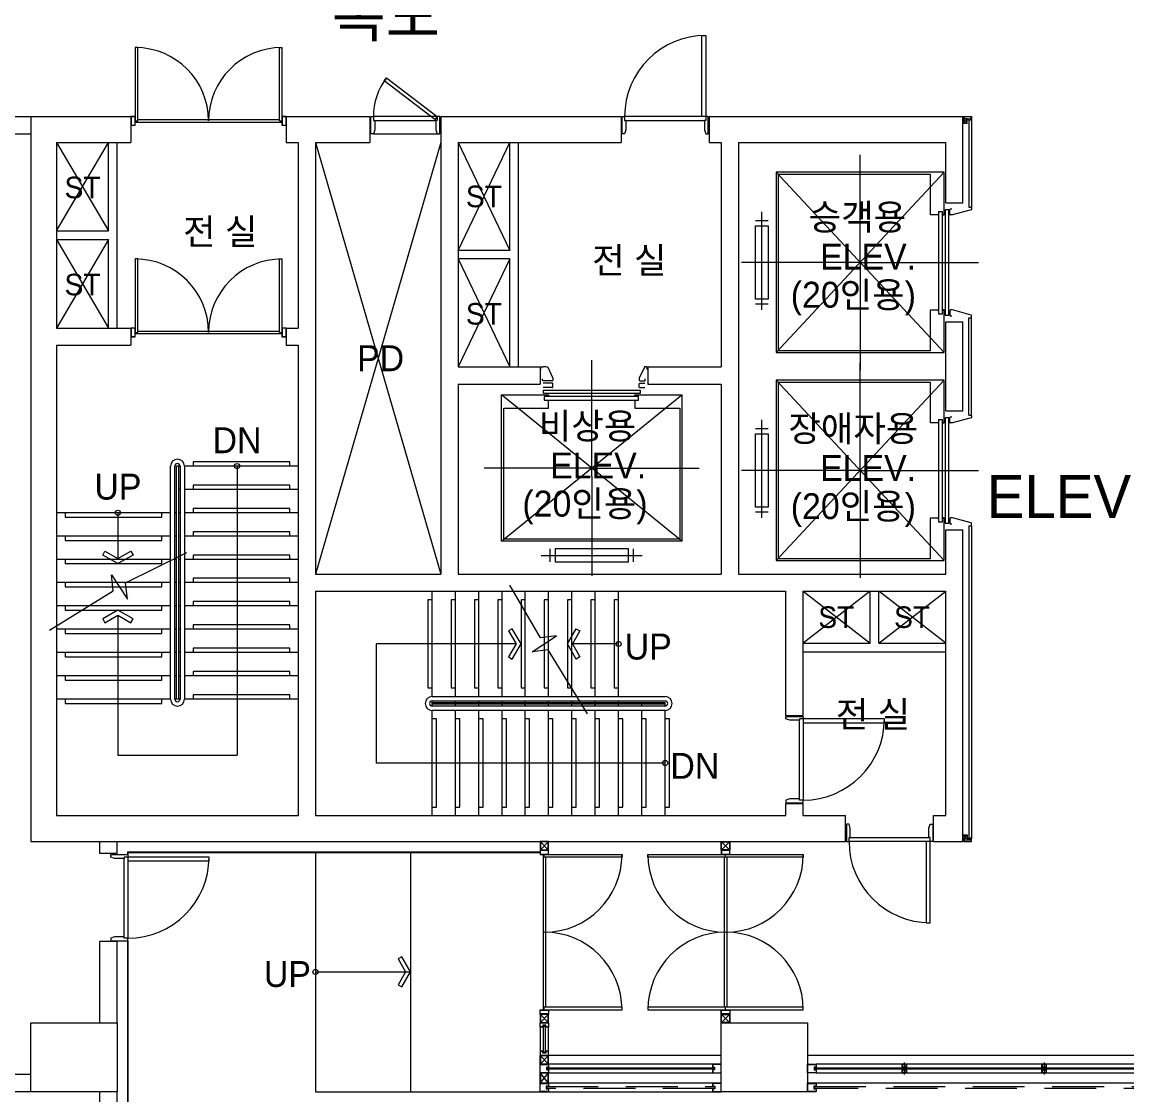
# Model space of a CAD drawing. Header units: millimetres. Extents: x 43806 to 399860, y -65551 to 59129.
# Drawn here: x 149854 to 162654, y 30543 to 42974 of the extents above; entities that cross this region are included whole.
import ezdxf
from ezdxf.enums import TextEntityAlignment as Align

# ---------------------------------------------------------------- set-up
doc = ezdxf.new("R2010")
doc.units = ezdxf.units.MM
doc.header["$LTSCALE"] = 400
doc.header["$MEASUREMENT"] = 0
doc.linetypes.add('광-XR-PLAN$0$HID', pattern=[2.3, 1.5, -0.8])
doc.layers.add('A', color=8, linetype='CONTINUOUS', lineweight=0)
doc.styles.add('CS', font='', dxfattribs={"height": 300})
doc.styles.get('CS').set_extended_font_data('HYwulM')

msp = doc.modelspace()

# ---------------------------------------------------------------- linework, layer by layer
at = {"layer": 'A'}
for p, q in [((157729, 41879), (157729, 42819)), ((157729, 42819), (157774, 42819)), ((157774, 42819), (157774, 41879)), ((151194, 42679), (151164, 42679)), ((151164, 42679), (151164, 41829)), ((151194, 41829), (151194, 42679)), ((152834, 41829), (152834, 42679)), ((152834, 42679), (152864, 42679)), ((152864, 42679), (152864, 41829)), ((154050, 42292), (154076, 42329)), ((154637, 41844), (154050, 42292)), ((154076, 42329), (154664, 41879)), ((151164, 41879), (151114, 41879)), ((151114, 41879), (151114, 41779)), ((151162, 41877), (151116, 41877)), ((151116, 41877), (151116, 41781)), ((151162, 41781), (151162, 41877)), ((151164, 41779), (151164, 41879)), ((152914, 41879), (152864, 41879)), ((152864, 41879), (152864, 41779)), ((152912, 41877), (152866, 41877)), ((152866, 41877), (152866, 41781)), ((152912, 41781), (152912, 41877)), ((152914, 41779), (152914, 41879)), ((153894, 41879), (153894, 41879)), ((153894, 41879), (153924, 41879)), ((153894, 41679), (153894, 41879)), ((154664, 41879), (153924, 41879)), ((153924, 41879), (153924, 41834)), ((154664, 41879), (154637, 41844)), ((154694, 41879), (154664, 41879)), ((154664, 41879), (154664, 41834)), ((154694, 41879), (154694, 41879)), ((154694, 41679), (154694, 41879)), ((156804, 41879), (156804, 41879)), ((156804, 41879), (156834, 41879)), ((156804, 41679), (156804, 41879)), ((157774, 41879), (156834, 41879)), ((156834, 41879), (156834, 41834)), ((157774, 41879), (157729, 41879)), ((157804, 41879), (157774, 41879)), ((157774, 41879), (157774, 41834)), ((157804, 41879), (157804, 41879)), ((157804, 41679), (157804, 41879)), ((160764, 41852), (160764, 41879)), ((160764, 41879), (160854, 41879)), ((160851, 41876), (160767, 41876)), ((160767, 41876), (160767, 41852)), ((160851, 41852), (160851, 41876)), ((160854, 41879), (160854, 41852)), ((151114, 41779), (151164, 41779)), ((151116, 41781), (151162, 41781)), ((151164, 41829), (151194, 41829)), ((151164, 41814), (152864, 41814)), ((151194, 41844), (152834, 41844)), ((152834, 41829), (152864, 41829)), ((152864, 41779), (152914, 41779)), ((152866, 41781), (152912, 41781)), ((153924, 41834), (153939, 41834)), ((153939, 41834), (154649, 41834)), ((153939, 41834), (153939, 41724)), ((154664, 41834), (154649, 41834)), ((154649, 41834), (154649, 41724)), ((156834, 41834), (156849, 41834)), ((156849, 41834), (157759, 41834)), ((156849, 41834), (156849, 41724)), ((157774, 41834), (157759, 41834)), ((157759, 41834), (157759, 41724)), ((160804, 41852), (160754, 41852)), ((160754, 41852), (160754, 41802)), ((160804, 41852), (160754, 41852)), ((160754, 41852), (160754, 41802)), ((160754, 41802), (160804, 41802)), ((160754, 41802), (160804, 41802)), ((160756, 41850), (160802, 41804)), ((160802, 41850), (160756, 41850)), ((160756, 41850), (160756, 41804)), ((160756, 41804), (160802, 41850)), ((160756, 41804), (160802, 41804)), ((160767, 41852), (160764, 41852)), ((160802, 41804), (160802, 41850)), ((160804, 41802), (160804, 41852)), ((160804, 41802), (160804, 41852)), ((160804, 41839), (160804, 41852)), ((160804, 41852), (160851, 41852)), ((160807, 41839), (160804, 41839)), ((160854, 41849), (160807, 41849)), ((160807, 41849), (160807, 41839)), ((160854, 41839), (160824, 41839)), ((160854, 41839), (160824, 41839)), ((160854, 41852), (160854, 41849)), ((153924, 41679), (153894, 41679)), ((153939, 41724), (153924, 41679)), ((153924, 41679), (154664, 41679)), ((153924, 41679), (153924, 41679)), ((154649, 41724), (154664, 41679)), ((154664, 41679), (154664, 41679)), ((154664, 41679), (154694, 41679)), ((156834, 41679), (156804, 41679)), ((156849, 41724), (156834, 41679)), ((156834, 41679), (156834, 41679)), ((157759, 41724), (157774, 41679)), ((157774, 41679), (157774, 41679)), ((157774, 41679), (157804, 41679)), ((159562, 40189), (159562, 41434)), ((160536, 41234), (158589, 41234)), ((158589, 39144), (160536, 41234)), ((158589, 41234), (160536, 39144)), ((158589, 41234), (158589, 39144)), ((160536, 40739), (160536, 41234)), ((160379, 41209), (158614, 41209)), ((158614, 41209), (158614, 39169)), ((160379, 40739), (160379, 41209)), ((158424, 39639), (158424, 40774)), ((160464, 40739), (160379, 40739)), ((160464, 40749), (160464, 40739)), ((160474, 39589), (160474, 40779)), ((160474, 40779), (160514, 40779)), ((160514, 40779), (160514, 39589)), ((160524, 40749), (160524, 40739)), ((160524, 40739), (160536, 40739)), ((160549, 40799), (160549, 39579)), ((160589, 40799), (160549, 40799)), ((160589, 39579), (160589, 40799)), ((160604, 40744), (160604, 40804)), ((160609, 40809), (160624, 40809)), ((160633, 40739), (160609, 40739)), ((160850, 40798), (160634, 40739)), ((160824, 40829), (160854, 40829)), ((160824, 40829), (160849, 40829)), ((160854, 40824), (160854, 40803)), ((158349, 40674), (158499, 40674)), ((158349, 40614), (158499, 40614)), ((158349, 39764), (158349, 40614)), ((158499, 40614), (158499, 39764)), ((151194, 40229), (151164, 40229)), ((151164, 40229), (151164, 39379)), ((151194, 39379), (151194, 40229)), ((152834, 39379), (152834, 40229)), ((152834, 40229), (152864, 40229)), ((152864, 40229), (152864, 39379)), ((159562, 40189), (158189, 40189)), ((159562, 40189), (160936, 40189)), ((159562, 40189), (159562, 38944)), ((160474, 40189), (160514, 40189)), ((160549, 40189), (160589, 40189)), ((158499, 39764), (158349, 39764)), ((158499, 39704), (158349, 39704)), ((160379, 39169), (160379, 39639)), ((160379, 39639), (160464, 39639)), ((160464, 39639), (160464, 39629)), ((160514, 39589), (160474, 39589)), ((160524, 39629), (160524, 39639)), ((160524, 39639), (160524, 39629)), ((160536, 39639), (160524, 39639)), ((160536, 39144), (160536, 39639)), ((160549, 39579), (160589, 39579)), ((160604, 39634), (160604, 39574)), ((160633, 39639), (160609, 39639)), ((160609, 39569), (160624, 39569)), ((160850, 39580), (160634, 39639)), ((160854, 39554), (160854, 39575)), ((151164, 39429), (151114, 39429)), ((151114, 39429), (151114, 39329)), ((151162, 39427), (151116, 39427)), ((151116, 39427), (151116, 39331)), ((151162, 39331), (151162, 39427)), ((151164, 39329), (151164, 39429)), ((152914, 39429), (152864, 39429)), ((152864, 39429), (152864, 39329)), ((152912, 39427), (152866, 39427)), ((152866, 39427), (152866, 39331)), ((152912, 39331), (152912, 39427)), ((152914, 39329), (152914, 39429)), ((160824, 39549), (160849, 39549)), ((151114, 39329), (151164, 39329)), ((151116, 39331), (151162, 39331)), ((151164, 39379), (151194, 39379)), ((151164, 39364), (152864, 39364)), ((151194, 39394), (152834, 39394)), ((152834, 39379), (152864, 39379)), ((152864, 39329), (152914, 39329)), ((152866, 39331), (152912, 39331)), ((158614, 39169), (160379, 39169)), ((156454, 37707), (156454, 39056)), ((158589, 39144), (160536, 39144)), ((159562, 37779), (159562, 39024)), ((160536, 38824), (158589, 38824)), ((158589, 36734), (160536, 38824)), ((158589, 38824), (160536, 36734)), ((158589, 38824), (158589, 36734)), ((160379, 38799), (158614, 38799)), ((158614, 38799), (158614, 36759)), ((160379, 38329), (160379, 38799)), ((160536, 38329), (160536, 38824)), ((155894, 38669), (155894, 38709)), ((155894, 38709), (157014, 38709)), ((157014, 38669), (155894, 38669)), ((157014, 38709), (157014, 38669)), ((155409, 38656), (155954, 38656)), ((155409, 36959), (157499, 38656)), ((157499, 36959), (155409, 38656)), ((155409, 36959), (155409, 38656)), ((155904, 38634), (155904, 38594)), ((156994, 38634), (155904, 38634)), ((155904, 38594), (156994, 38594)), ((155944, 38644), (155954, 38644)), ((155954, 38644), (155944, 38644)), ((155954, 38584), (155944, 38584)), ((155954, 38656), (155954, 38644)), ((155954, 38499), (155954, 38584)), ((156954, 38644), (156954, 38656)), ((156954, 38656), (157499, 38656)), ((156964, 38644), (156954, 38644)), ((156964, 38584), (156954, 38584)), ((156954, 38584), (156954, 38499)), ((156994, 38594), (156994, 38634)), ((157499, 38656), (157499, 36959)), ((155434, 36984), (155434, 38499)), ((155434, 38499), (155954, 38499)), ((156954, 38499), (157474, 38499)), ((157474, 38499), (157474, 36984)), ((160824, 38419), (160849, 38419)), ((160854, 38414), (160854, 38393)), ((158424, 37229), (158424, 38364)), ((160464, 38329), (160379, 38329)), ((160464, 38339), (160464, 38329)), ((160474, 37179), (160474, 38369)), ((160474, 38369), (160514, 38369)), ((160514, 38369), (160514, 37179)), ((160524, 38339), (160524, 38329)), ((160524, 38329), (160536, 38329)), ((160549, 38389), (160549, 37169)), ((160589, 38389), (160549, 38389)), ((160589, 37169), (160589, 38389)), ((160604, 38334), (160604, 38394)), ((160609, 38399), (160624, 38399)), ((160633, 38329), (160609, 38329)), ((160850, 38388), (160634, 38329)), ((158349, 38264), (158499, 38264)), ((158349, 38204), (158499, 38204)), ((158349, 37354), (158349, 38204)), ((158499, 38204), (158499, 37354)), ((151574, 35129), (151574, 37829)), ((151624, 35129), (151624, 37829)), ((151644, 35129), (151644, 37829)), ((151684, 37829), (151644, 37829)), ((151664, 37829), (151664, 35129)), ((151684, 37829), (151684, 35129)), ((151734, 37829), (151734, 35129)), ((153054, 37829), (151734, 37829)), ((152954, 37879), (151834, 37879)), ((151834, 37879), (151834, 37829)), ((152344, 37829), (152344, 34479)), ((152954, 37829), (152954, 37879)), ((156454, 37807), (155209, 37807)), ((156454, 37807), (157699, 37807)), ((159562, 37779), (158189, 37779)), ((159562, 37779), (160936, 37779)), ((159562, 37779), (159562, 36534)), ((160474, 37779), (160514, 37779)), ((160549, 37779), (160589, 37779)), ((156454, 37707), (156454, 36559)), ((151684, 37559), (151664, 37559)), ((153054, 37559), (151734, 37559)), ((152954, 37609), (151834, 37609)), ((151834, 37609), (151834, 37559)), ((152954, 37559), (152954, 37609)), ((151574, 37289), (150254, 37289)), ((150354, 37289), (150354, 37239)), ((150964, 37289), (150964, 36757)), ((151474, 37239), (151474, 37289)), ((151644, 37289), (151624, 37289)), ((151684, 37289), (151664, 37289)), ((153054, 37289), (151734, 37289)), ((152954, 37339), (151834, 37339)), ((151834, 37339), (151834, 37289)), ((152954, 37289), (152954, 37339)), ((158499, 37354), (158349, 37354)), ((158499, 37294), (158349, 37294)), ((150354, 37239), (151474, 37239)), ((160379, 36759), (160379, 37229)), ((160379, 37229), (160464, 37229)), ((160464, 37229), (160464, 37219)), ((160514, 37179), (160474, 37179)), ((160524, 37219), (160524, 37229)), ((160524, 37229), (160524, 37219)), ((160536, 37229), (160524, 37229)), ((160536, 36734), (160536, 37229)), ((160549, 37169), (160589, 37169)), ((160604, 37224), (160604, 37164)), ((160633, 37229), (160609, 37229)), ((160609, 37159), (160624, 37159)), ((160850, 37170), (160634, 37229)), ((160824, 37139), (160849, 37139)), ((160854, 37144), (160854, 37165)), ((151574, 37019), (150254, 37019)), ((150354, 37019), (150354, 36969)), ((151474, 36969), (151474, 37019)), ((151644, 37019), (151624, 37019)), ((151684, 37019), (151664, 37019)), ((153054, 37019), (151734, 37019)), ((152954, 37069), (151834, 37069)), ((151834, 37069), (151834, 37019)), ((152954, 37019), (152954, 37069)), ((150354, 36969), (151474, 36969)), ((157499, 36959), (155409, 36959)), ((157474, 36984), (155434, 36984)), ((155969, 36869), (155969, 36719)), ((156029, 36869), (156029, 36719)), ((156879, 36869), (156029, 36869)), ((156879, 36719), (156879, 36869)), ((156939, 36719), (156939, 36869)), ((151574, 36749), (150254, 36749)), ((150354, 36749), (150354, 36699)), ((150788, 36799), (150813, 36843)), ((150964, 36699), (150788, 36799)), ((150813, 36843), (150964, 36757)), ((150964, 36757), (151114, 36843)), ((151139, 36799), (150964, 36699)), ((151051, 36475), (151761, 36830)), ((151114, 36843), (151139, 36799)), ((151474, 36699), (151474, 36749)), ((151644, 36749), (151624, 36749)), ((151684, 36749), (151664, 36749)), ((153054, 36749), (151734, 36749)), ((152954, 36799), (151834, 36799)), ((151834, 36799), (151834, 36749)), ((152954, 36749), (152954, 36799)), ((155869, 36794), (157039, 36794)), ((158614, 36759), (160379, 36759)), ((150354, 36699), (151474, 36699)), ((156029, 36719), (156879, 36719)), ((158589, 36734), (160536, 36734)), ((150910, 36383), (150889, 36570)), ((150889, 36570), (151073, 36288)), ((152954, 36529), (151834, 36529)), ((151834, 36529), (151834, 36479)), ((152954, 36479), (152954, 36529)), ((150171, 35928), (150910, 36383)), ((151574, 36479), (150254, 36479)), ((150354, 36479), (150354, 36429)), ((150354, 36429), (151474, 36429)), ((151073, 36288), (151051, 36475)), ((151474, 36429), (151474, 36479)), ((151644, 36479), (151624, 36479)), ((151684, 36479), (151664, 36479)), ((153054, 36479), (151734, 36479)), ((154604, 35159), (154604, 36379)), ((154874, 35159), (154874, 36379)), ((155144, 35159), (155144, 36379)), ((155414, 35159), (155414, 36379)), ((155858, 35839), (155503, 36449)), ((155684, 35159), (155684, 36379)), ((155954, 35159), (155954, 36379)), ((156224, 35159), (156224, 36379)), ((156494, 35159), (156494, 36379)), ((156764, 35159), (156764, 36379)), ((152954, 36259), (151834, 36259)), ((151834, 36259), (151834, 36209)), ((152954, 36209), (152954, 36259)), ((154604, 36279), (154554, 36279)), ((154554, 36279), (154554, 35259)), ((154874, 36279), (154824, 36279)), ((154824, 36279), (154824, 35259)), ((155144, 36279), (155094, 36279)), ((155094, 36279), (155094, 35259)), ((155414, 36279), (155364, 36279)), ((155364, 36279), (155364, 35259)), ((155684, 36279), (155634, 36279)), ((155634, 36279), (155634, 35259)), ((155954, 36279), (155904, 36279)), ((155904, 36279), (155904, 35259)), ((156224, 36279), (156174, 36279)), ((156174, 36279), (156174, 35259)), ((156494, 36279), (156444, 36279)), ((156444, 36279), (156444, 35259)), ((156764, 36279), (156714, 36279)), ((156714, 36279), (156714, 35259)), ((151574, 36209), (150254, 36209)), ((150354, 36209), (150354, 36159)), ((150354, 36159), (151474, 36159)), ((150964, 36159), (150788, 36059)), ((150813, 36015), (150964, 36101)), ((151139, 36059), (150964, 36159)), ((150964, 36101), (150964, 34479)), ((150964, 36101), (151114, 36015)), ((151474, 36159), (151474, 36209)), ((151644, 36209), (151624, 36209)), ((151684, 36209), (151664, 36209)), ((153054, 36209), (151734, 36209)), ((150788, 36059), (150813, 36015)), ((151114, 36015), (151139, 36059)), ((152954, 35989), (151834, 35989)), ((151834, 35989), (151834, 35939)), ((152954, 35939), (152954, 35989)), ((151574, 35939), (150254, 35939)), ((150354, 35939), (150354, 35889)), ((150354, 35889), (151474, 35889)), ((151474, 35889), (151474, 35939)), ((151644, 35939), (151624, 35939)), ((151684, 35939), (151664, 35939)), ((153054, 35939), (151734, 35939)), ((155533, 35944), (155490, 35920)), ((155490, 35920), (155576, 35769)), ((155634, 35769), (155533, 35944)), ((155763, 35677), (156044, 35861)), ((156044, 35861), (155858, 35839)), ((156174, 35769), (156274, 35944)), ((156317, 35920), (156231, 35769)), ((156274, 35944), (156317, 35920)), ((152954, 35719), (151834, 35719)), ((151834, 35719), (151834, 35669)), ((152954, 35669), (152954, 35719)), ((153954, 35769), (153954, 34389)), ((155576, 35769), (153954, 35769)), ((155576, 35769), (155490, 35618)), ((155533, 35594), (155634, 35769)), ((156274, 35594), (156174, 35769)), ((156764, 35769), (156231, 35769)), ((156231, 35769), (156317, 35618)), ((151574, 35669), (150254, 35669)), ((150354, 35669), (150354, 35619)), ((150354, 35619), (151474, 35619)), ((151474, 35619), (151474, 35669)), ((151644, 35669), (151624, 35669)), ((151684, 35669), (151664, 35669)), ((151684, 35669), (151664, 35669)), ((153054, 35669), (151734, 35669)), ((155490, 35618), (155533, 35594)), ((155950, 35699), (155763, 35677)), ((156404, 34959), (155950, 35699)), ((156317, 35618), (156274, 35594)), ((151574, 35399), (150254, 35399)), ((150354, 35399), (150354, 35349)), ((150354, 35349), (151474, 35349)), ((151474, 35349), (151474, 35399)), ((151644, 35399), (151624, 35399)), ((151684, 35399), (151664, 35399)), ((153054, 35399), (151734, 35399)), ((152954, 35449), (151834, 35449)), ((151834, 35449), (151834, 35399)), ((152954, 35399), (152954, 35449)), ((154554, 35259), (154604, 35259)), ((154824, 35259), (154874, 35259)), ((155094, 35259), (155144, 35259)), ((155364, 35259), (155414, 35259)), ((155634, 35259), (155684, 35259)), ((155904, 35259), (155954, 35259)), ((156174, 35259), (156224, 35259)), ((156444, 35259), (156494, 35259)), ((156714, 35259), (156764, 35259)), ((151574, 35129), (150254, 35129)), ((150354, 35129), (150354, 35079)), ((150354, 35079), (151474, 35079)), ((151474, 35079), (151474, 35129)), ((151644, 35129), (151624, 35129)), ((151664, 35129), (151644, 35129)), ((151684, 35129), (151664, 35129)), ((151684, 35129), (151664, 35129)), ((151734, 35129), (151734, 35129)), ((153054, 35129), (151734, 35129)), ((152954, 35179), (151834, 35179)), ((151834, 35179), (151834, 35129)), ((152954, 35129), (152954, 35179)), ((154604, 35159), (157304, 35159)), ((154604, 35089), (154604, 35109)), ((154604, 35109), (157304, 35109)), ((154604, 35069), (154604, 35089)), ((154604, 35089), (157304, 35089)), ((154874, 35089), (154874, 35109)), ((155144, 35089), (155144, 35109)), ((155414, 35089), (155414, 35109)), ((155684, 35089), (155684, 35109)), ((155954, 35089), (155954, 35109)), ((156224, 35089), (156224, 35109)), ((156494, 35089), (156494, 35109)), ((156764, 35089), (156764, 35109)), ((157304, 35069), (157304, 35089)), ((157304, 35069), (154604, 35069)), ((154604, 35049), (154604, 35069)), ((154604, 35049), (154604, 35069)), ((157304, 35049), (154604, 35049)), ((154604, 34999), (154604, 34999)), ((157304, 34999), (154604, 34999)), ((154604, 33779), (154604, 34999)), ((154874, 35049), (154874, 35069)), ((154874, 33779), (154874, 34999)), ((155144, 35049), (155144, 35069)), ((155144, 35049), (155144, 35069)), ((155144, 33779), (155144, 34999)), ((155414, 35049), (155414, 35069)), ((155414, 33779), (155414, 34999)), ((155684, 35049), (155684, 35069)), ((155684, 33779), (155684, 34999)), ((155954, 35049), (155954, 35069)), ((155954, 33779), (155954, 34999)), ((156224, 35049), (156224, 35069)), ((156224, 33779), (156224, 34999)), ((156494, 35049), (156494, 35069)), ((156494, 33779), (156494, 34999)), ((156764, 35049), (156764, 35069)), ((156764, 33779), (156764, 34999)), ((157034, 35049), (157034, 35069)), ((157034, 33779), (157034, 34999)), ((157304, 35049), (157304, 35069)), ((157304, 35049), (157304, 35069)), ((157304, 33779), (157304, 34999)), ((157304, 34999), (157304, 34999)), ((154654, 34899), (154604, 34899)), ((154654, 33879), (154654, 34899)), ((154924, 34899), (154874, 34899)), ((154924, 33879), (154924, 34899)), ((155194, 34899), (155144, 34899)), ((155194, 33879), (155194, 34899)), ((155464, 34899), (155414, 34899)), ((155464, 33879), (155464, 34899)), ((155734, 34899), (155684, 34899)), ((155734, 33879), (155734, 34899)), ((156004, 34899), (155954, 34899)), ((156004, 33879), (156004, 34899)), ((156274, 34899), (156224, 34899)), ((156274, 33879), (156274, 34899)), ((156544, 34899), (156494, 34899)), ((156544, 33879), (156544, 34899)), ((156814, 34899), (156764, 34899)), ((156814, 33879), (156814, 34899)), ((157084, 34899), (157034, 34899)), ((157084, 33879), (157084, 34899)), ((157354, 34899), (157304, 34899)), ((157354, 33879), (157354, 34899)), ((158704, 34899), (158704, 34929)), ((158704, 34929), (158904, 34929)), ((158749, 34884), (158704, 34899)), ((158704, 34899), (158704, 34899)), ((158859, 34884), (158749, 34884)), ((158904, 34899), (158859, 34899)), ((158859, 34899), (158859, 34884)), ((158859, 33974), (158859, 34884)), ((158904, 34929), (158904, 34929)), ((158904, 34929), (158904, 34899)), ((158904, 34899), (158904, 33959)), ((159844, 34899), (158904, 34899)), ((158904, 34899), (158904, 34854)), ((158904, 34854), (159844, 34854)), ((159844, 34854), (159844, 34899)), ((150964, 34479), (152344, 34479)), ((157304, 34389), (153954, 34389)), ((158749, 33974), (158704, 33959)), ((158704, 33959), (158704, 33959)), ((158704, 33959), (158704, 33929)), ((158704, 33929), (158904, 33929)), ((158859, 33974), (158749, 33974)), ((158859, 33959), (158859, 33974)), ((158904, 33959), (158859, 33959)), ((158904, 33929), (158904, 33959)), ((158904, 33929), (158904, 33929)), ((154604, 33879), (154654, 33879)), ((154874, 33879), (154924, 33879)), ((155144, 33879), (155194, 33879)), ((155414, 33879), (155464, 33879)), ((155684, 33879), (155734, 33879)), ((155954, 33879), (156004, 33879)), ((156224, 33879), (156274, 33879)), ((156494, 33879), (156544, 33879)), ((156764, 33879), (156814, 33879)), ((157034, 33879), (157084, 33879)), ((157304, 33879), (157354, 33879)), ((159434, 33679), (159404, 33679)), ((159404, 33679), (159404, 33479)), ((159449, 33634), (159434, 33679)), ((159434, 33679), (159434, 33679)), ((160359, 33634), (160374, 33679)), ((160374, 33679), (160374, 33679)), ((160374, 33679), (160404, 33679)), ((160404, 33679), (160404, 33479)), ((159449, 33524), (159449, 33634)), ((160359, 33524), (160359, 33634)), ((160754, 33506), (160754, 33556)), ((160754, 33556), (160804, 33556)), ((160754, 33506), (160754, 33556)), ((160754, 33556), (160804, 33556)), ((160756, 33508), (160802, 33554)), ((160756, 33508), (160756, 33554)), ((160756, 33554), (160802, 33554)), ((160756, 33554), (160802, 33508)), ((160802, 33554), (160802, 33508)), ((160804, 33556), (160804, 33506)), ((160804, 33556), (160804, 33506)), ((155954, 33479), (155854, 33479)), ((155854, 33479), (155854, 33379)), ((155858, 33383), (155950, 33475)), ((155950, 33383), (155858, 33475)), ((155950, 33475), (155858, 33475)), ((155858, 33475), (155858, 33383)), ((155950, 33383), (155950, 33475)), ((155954, 33379), (155954, 33479)), ((157954, 33379), (157954, 33479)), ((157954, 33479), (158054, 33479)), ((158050, 33383), (157958, 33475)), ((157958, 33383), (158050, 33475)), ((157958, 33383), (157958, 33475)), ((157958, 33475), (158050, 33475)), ((158050, 33475), (158050, 33383)), ((158054, 33479), (158054, 33379)), ((159404, 33479), (159404, 33479)), ((159404, 33479), (159434, 33479)), ((159434, 33479), (159434, 33524)), ((159434, 33524), (159449, 33524)), ((160374, 33479), (159434, 33479)), ((159449, 33524), (160359, 33524)), ((160329, 33479), (160329, 32539)), ((160374, 33479), (160329, 33479)), ((160374, 33524), (160359, 33524)), ((160374, 33479), (160374, 33524)), ((160374, 32539), (160374, 33479)), ((160404, 33479), (160374, 33479)), ((160404, 33479), (160404, 33479)), ((160804, 33506), (160754, 33506)), ((160804, 33506), (160754, 33506)), ((160802, 33508), (160756, 33508)), ((160767, 33506), (160764, 33506)), ((160764, 33506), (160764, 33479)), ((160764, 33479), (160854, 33479)), ((160767, 33482), (160767, 33506)), ((160851, 33482), (160767, 33482)), ((160807, 33519), (160804, 33519)), ((160804, 33519), (160804, 33506)), ((160804, 33506), (160851, 33506)), ((160807, 33509), (160807, 33519)), ((160854, 33509), (160807, 33509)), ((160854, 33519), (160824, 33519)), ((160854, 33519), (160824, 33519)), ((160851, 33506), (160851, 33482)), ((160854, 33506), (160854, 33509)), ((160854, 33479), (160854, 33506)), ((150880, 33299), (150880, 33329)), ((150880, 33329), (151080, 33329)), ((150925, 33284), (150880, 33299)), ((150880, 33299), (150880, 33299)), ((151035, 33284), (150925, 33284)), ((151080, 33299), (151035, 33299)), ((151035, 33299), (151035, 33284)), ((151035, 32374), (151035, 33284)), ((151080, 33329), (151080, 33329)), ((151080, 33329), (151080, 33299)), ((151080, 33299), (151080, 32359)), ((152020, 33299), (151080, 33299)), ((151080, 33299), (151080, 33254)), ((152020, 33254), (152020, 33299)), ((155854, 33379), (155954, 33379)), ((155954, 33379), (155854, 33379)), ((155854, 33379), (155854, 33329)), ((155854, 33329), (155954, 33329)), ((155952, 33377), (155856, 33377)), ((155856, 33377), (155856, 33331)), ((155856, 33331), (155952, 33331)), ((155858, 33383), (155950, 33383)), ((155889, 33329), (155889, 31529)), ((155904, 33299), (155904, 33329)), ((155904, 33329), (156804, 33329)), ((156804, 33299), (155904, 33299)), ((155919, 33299), (155919, 31559)), ((155952, 33331), (155952, 33377)), ((155954, 33329), (155954, 33379)), ((156804, 33329), (156804, 33299)), ((157104, 33299), (157104, 33329)), ((157104, 33329), (158904, 33329)), ((158904, 33299), (157104, 33299)), ((158054, 33379), (157954, 33379)), ((158054, 33379), (157954, 33379)), ((157954, 33379), (157954, 33329)), ((157954, 33329), (158054, 33329)), ((158052, 33377), (157956, 33377)), ((157956, 33377), (157956, 33331)), ((157956, 33331), (158052, 33331)), ((158050, 33383), (157958, 33383)), ((157989, 33299), (157989, 31559)), ((158004, 33299), (158004, 33329)), ((158019, 33299), (158019, 31559)), ((158052, 33331), (158052, 33377)), ((158054, 33329), (158054, 33379)), ((158904, 33329), (158904, 33299)), ((151080, 33254), (152020, 33254)), ((160329, 32539), (160374, 32539)), ((150925, 32374), (150880, 32359)), ((150880, 32359), (150880, 32359)), ((150880, 32359), (150880, 32329)), ((150880, 32329), (151080, 32329)), ((151035, 32374), (150925, 32374)), ((151035, 32359), (151035, 32374)), ((151080, 32359), (151035, 32359)), ((151080, 32329), (151080, 32359)), ((151080, 32329), (151080, 32329)), ((154253, 32144), (154210, 32120)), ((154354, 31969), (154253, 32144)), ((154210, 32120), (154296, 31969)), ((153254, 31969), (154354, 31969)), ((154296, 31969), (154210, 31818)), ((154253, 31794), (154354, 31969)), ((154210, 31818), (154253, 31794)), ((155854, 31529), (155954, 31529)), ((155854, 31479), (155854, 31529)), ((155856, 31527), (155952, 31527)), ((155856, 31481), (155856, 31527)), ((155904, 31529), (155904, 31559)), ((156804, 31559), (155904, 31559)), ((155904, 31529), (156804, 31529)), ((155952, 31527), (155952, 31481)), ((155954, 31529), (155954, 31479)), ((156804, 31529), (156804, 31559)), ((158904, 31559), (157104, 31559)), ((157104, 31559), (157104, 31529)), ((157104, 31529), (158904, 31529)), ((157954, 31529), (158054, 31529)), ((157954, 31479), (157954, 31529)), ((157956, 31527), (158052, 31527)), ((157956, 31481), (157956, 31527)), ((158004, 31529), (158004, 31559)), ((158052, 31527), (158052, 31481)), ((158054, 31529), (158054, 31479)), ((158904, 31529), (158904, 31559)), ((155954, 31479), (155854, 31479)), ((155854, 31479), (155854, 31379)), ((155954, 31479), (155854, 31479)), ((155854, 31379), (155954, 31379)), ((155854, 31329), (155854, 31379)), ((155854, 31379), (155954, 31379)), ((155952, 31481), (155856, 31481)), ((155856, 31331), (155856, 31377)), ((155856, 31377), (155952, 31377)), ((155858, 31383), (155950, 31475)), ((155950, 31383), (155858, 31475)), ((155950, 31475), (155858, 31475)), ((155858, 31475), (155858, 31383)), ((155858, 31383), (155950, 31383)), ((155950, 31383), (155950, 31475)), ((155952, 31377), (155952, 31331)), ((155954, 31379), (155954, 31479)), ((155954, 31379), (155954, 31329)), ((157954, 31379), (157954, 31479)), ((157954, 31479), (158054, 31479)), ((158054, 31479), (157954, 31479)), ((158054, 31379), (157954, 31379)), ((158052, 31481), (157956, 31481)), ((158050, 31383), (157958, 31475)), ((157958, 31383), (158050, 31475)), ((157958, 31383), (157958, 31475)), ((157958, 31475), (158050, 31475)), ((158050, 31383), (157958, 31383)), ((158050, 31475), (158050, 31383)), ((158054, 31479), (158054, 31379)), ((155854, 31329), (155854, 31049)), ((155890, 31329), (155854, 31329)), ((155888, 31331), (155856, 31331)), ((155920, 31351), (155888, 31351)), ((155888, 31351), (155888, 31331)), ((155890, 31339), (155918, 31349)), ((155890, 31349), (155918, 31349)), ((155890, 31339), (155890, 31349)), ((155918, 31349), (155890, 31349)), ((155890, 31349), (155890, 31329)), ((155918, 31339), (155890, 31339)), ((155896, 31039), (155896, 31339)), ((155896, 31339), (155912, 31339)), ((155912, 31339), (155912, 31039)), ((155918, 31349), (155918, 31339)), ((155918, 31329), (155918, 31349)), ((155954, 31329), (155918, 31329)), ((155920, 31331), (155920, 31351)), ((155952, 31331), (155920, 31331)), ((155954, 31049), (155954, 31329)), ((155890, 31049), (155854, 31049)), ((155854, 31049), (155854, 30999)), ((155954, 30999), (155854, 30999)), ((155854, 30999), (155854, 30899)), ((155854, 30999), (155954, 30999)), ((155888, 31047), (155856, 31047)), ((155856, 31047), (155856, 31001)), ((155856, 31001), (155952, 31001)), ((155858, 30903), (155950, 30995)), ((155950, 30903), (155858, 30995)), ((155950, 30995), (155858, 30995)), ((155858, 30995), (155858, 30903)), ((155888, 31027), (155888, 31047)), ((155920, 31027), (155888, 31027)), ((155890, 31029), (155890, 31049)), ((155890, 31039), (155918, 31029)), ((155918, 31039), (155890, 31039)), ((155890, 31039), (155890, 31029)), ((155890, 31029), (155918, 31029)), ((155918, 31029), (155890, 31029)), ((155912, 31039), (155896, 31039)), ((155918, 31049), (155918, 31029)), ((155954, 31049), (155918, 31049)), ((155918, 31029), (155918, 31039)), ((155920, 31047), (155920, 31027)), ((155952, 31047), (155920, 31047)), ((155950, 30903), (155950, 30995)), ((155952, 31001), (155952, 31047)), ((155954, 30999), (155954, 31049)), ((155954, 30899), (155954, 30999)), ((155854, 30799), (155854, 30899)), ((155854, 30899), (155954, 30899)), ((155854, 30899), (155954, 30899)), ((155856, 30801), (155856, 30897)), ((155856, 30897), (155952, 30897)), ((155858, 30903), (155950, 30903)), ((155952, 30865), (155932, 30865)), ((155932, 30865), (155932, 30833)), ((155944, 30835), (155934, 30863)), ((155934, 30835), (155934, 30863)), ((155934, 30863), (155944, 30863)), ((155954, 30863), (155934, 30863)), ((155934, 30863), (155934, 30835)), ((155944, 30863), (155944, 30835)), ((155944, 30841), (155944, 30857)), ((155944, 30857), (157864, 30857)), ((155952, 30897), (155952, 30865)), ((157854, 30899), (155954, 30899)), ((155954, 30899), (155954, 30863)), ((157954, 30899), (157854, 30899)), ((157854, 30899), (157854, 30863)), ((157854, 30863), (157874, 30863)), ((157952, 30897), (157856, 30897)), ((157856, 30897), (157856, 30865)), ((157856, 30865), (157876, 30865)), ((157864, 30857), (157864, 30841)), ((157874, 30863), (157874, 30835)), ((157876, 30865), (157876, 30833)), ((157952, 30801), (157952, 30897)), ((157954, 30799), (157954, 30899)), ((158954, 30799), (158954, 30899)), ((158954, 30899), (159054, 30899)), ((158956, 30801), (158956, 30897)), ((158956, 30897), (159052, 30897)), ((159052, 30865), (159032, 30865)), ((159032, 30865), (159032, 30833)), ((159054, 30863), (159034, 30863)), ((159034, 30863), (159034, 30835)), ((159044, 30841), (159044, 30857)), ((159044, 30857), (165964, 30857)), ((159052, 30897), (159052, 30865)), ((165954, 30899), (159054, 30899)), ((159054, 30899), (159054, 30863)), ((160049, 30863), (160049, 30899)), ((160049, 30899), (160099, 30899)), ((160069, 30863), (160049, 30863)), ((160097, 30897), (160051, 30897)), ((160051, 30897), (160051, 30865)), ((160051, 30865), (160071, 30865)), ((160059, 30863), (160069, 30835)), ((160059, 30835), (160059, 30863)), ((160059, 30863), (160069, 30863)), ((160069, 30863), (160069, 30835)), ((160069, 30835), (160069, 30863)), ((160071, 30865), (160071, 30833)), ((160074, 30919), (160074, 30779)), ((160077, 30833), (160077, 30865)), ((160077, 30865), (160097, 30865)), ((160089, 30863), (160079, 30835)), ((160079, 30863), (160079, 30835)), ((160089, 30863), (160079, 30863)), ((160099, 30863), (160079, 30863)), ((160079, 30863), (160079, 30835)), ((160089, 30835), (160089, 30863)), ((160097, 30865), (160097, 30897)), ((160099, 30899), (160099, 30863)), ((161669, 30863), (161669, 30899)), ((161669, 30899), (161719, 30899)), ((161689, 30863), (161669, 30863)), ((161717, 30897), (161671, 30897)), ((161671, 30897), (161671, 30865)), ((161671, 30865), (161691, 30865)), ((161679, 30863), (161689, 30835)), ((161679, 30835), (161679, 30863)), ((161679, 30863), (161689, 30863)), ((161689, 30863), (161689, 30835)), ((161689, 30835), (161689, 30863)), ((161691, 30865), (161691, 30833)), ((161694, 30919), (161694, 30779)), ((161697, 30833), (161697, 30865)), ((161697, 30865), (161717, 30865)), ((161709, 30863), (161699, 30835)), ((161699, 30863), (161699, 30835)), ((161709, 30863), (161699, 30863)), ((161719, 30863), (161699, 30863)), ((161699, 30863), (161699, 30835)), ((161709, 30835), (161709, 30863)), ((161717, 30865), (161717, 30897)), ((161719, 30899), (161719, 30863)), ((155954, 30799), (155854, 30799)), ((155854, 30799), (155854, 30679)), ((155954, 30799), (155854, 30799)), ((155952, 30801), (155856, 30801)), ((155858, 30683), (155950, 30795)), ((155950, 30683), (155858, 30795)), ((155950, 30795), (155858, 30795)), ((155858, 30795), (155858, 30683)), ((155932, 30833), (155952, 30833)), ((155944, 30835), (155934, 30835)), ((155934, 30835), (155954, 30835)), ((157864, 30841), (155944, 30841)), ((155950, 30683), (155950, 30795)), ((155952, 30833), (155952, 30801)), ((155954, 30835), (155954, 30799)), ((155954, 30799), (157854, 30799)), ((155954, 30679), (155954, 30799)), ((157874, 30835), (157854, 30835)), ((157854, 30835), (157854, 30799)), ((157854, 30799), (157954, 30799)), ((157876, 30833), (157856, 30833)), ((157856, 30833), (157856, 30801)), ((157856, 30801), (157952, 30801)), ((159054, 30799), (158954, 30799)), ((159052, 30801), (158956, 30801)), ((159032, 30833), (159052, 30833)), ((159034, 30835), (159054, 30835)), ((165964, 30841), (159044, 30841)), ((159052, 30833), (159052, 30801)), ((159054, 30835), (159054, 30799)), ((159054, 30799), (165954, 30799)), ((160049, 30835), (160069, 30835)), ((160049, 30799), (160049, 30835)), ((160099, 30799), (160049, 30799)), ((160071, 30833), (160051, 30833)), ((160051, 30833), (160051, 30801)), ((160051, 30801), (160097, 30801)), ((160069, 30835), (160059, 30835)), ((160097, 30833), (160077, 30833)), ((160079, 30835), (160089, 30835)), ((160079, 30835), (160099, 30835)), ((160097, 30801), (160097, 30833)), ((160099, 30835), (160099, 30799)), ((161669, 30835), (161689, 30835)), ((161669, 30799), (161669, 30835)), ((161719, 30799), (161669, 30799)), ((161691, 30833), (161671, 30833)), ((161671, 30833), (161671, 30801)), ((161671, 30801), (161717, 30801)), ((161689, 30835), (161679, 30835)), ((161717, 30833), (161697, 30833)), ((161699, 30835), (161709, 30835)), ((161699, 30835), (161719, 30835)), ((161717, 30801), (161717, 30833)), ((161719, 30835), (161719, 30799)), ((155854, 30679), (155954, 30679)), ((155854, 30579), (155854, 30679)), ((155854, 30679), (155954, 30679)), ((155856, 30581), (155856, 30677)), ((155856, 30677), (155952, 30677)), ((155858, 30683), (155950, 30683)), ((155952, 30643), (155927, 30643)), ((155927, 30643), (155927, 30614)), ((155927, 30614), (155952, 30614)), ((155954, 30641), (155929, 30641)), ((155929, 30641), (155929, 30616)), ((155929, 30616), (155954, 30616)), ((155952, 30677), (155952, 30643)), ((155952, 30614), (155952, 30581)), ((155954, 30679), (155954, 30641)), ((155954, 30616), (155954, 30579)), ((157954, 30679), (157854, 30679)), ((157854, 30679), (157854, 30641)), ((157854, 30641), (157879, 30641)), ((157879, 30616), (157854, 30616)), ((157854, 30616), (157854, 30579)), ((157952, 30677), (157856, 30677)), ((157856, 30677), (157856, 30643)), ((157856, 30643), (157881, 30643)), ((157881, 30614), (157856, 30614)), ((157856, 30614), (157856, 30581)), ((157879, 30641), (157879, 30616)), ((157881, 30643), (157881, 30614)), ((157952, 30581), (157952, 30677)), ((157954, 30579), (157954, 30679)), ((157954, 30679), (157954, 30679)), ((158954, 30679), (159054, 30679)), ((158954, 30579), (158954, 30679)), ((158954, 30679), (158954, 30679)), ((158956, 30677), (159052, 30677)), ((158956, 30581), (158956, 30677)), ((159052, 30643), (159027, 30643)), ((159027, 30643), (159027, 30614)), ((159027, 30614), (159052, 30614)), ((159054, 30641), (159029, 30641)), ((159029, 30641), (159029, 30616)), ((159029, 30616), (159054, 30616)), ((159052, 30677), (159052, 30643)), ((159052, 30614), (159052, 30581)), ((159054, 30679), (159054, 30641)), ((159054, 30616), (159054, 30579)), ((155954, 30579), (155854, 30579)), ((155952, 30581), (155856, 30581)), ((157854, 30579), (157954, 30579)), ((157856, 30581), (157952, 30581)), ((159054, 30579), (158954, 30579)), ((159052, 30581), (158956, 30581))]:
    msp.add_line(p, q, dxfattribs=at)
at = {"layer": 'A', "ltscale": 2}
for p, q in [((147414, 41879), (149954, 41879)), ((149954, 41879), (151114, 41879)), ((149954, 41879), (149954, 33479)), ((151114, 41879), (151114, 41579)), ((152914, 41879), (153884, 41879)), ((152914, 41879), (152914, 41579)), ((153884, 41879), (153884, 41579)), ((154704, 41879), (156794, 41879)), ((154704, 41879), (154704, 36579)), ((156794, 41879), (156794, 41579)), ((157814, 41879), (160754, 41879)), ((157814, 41879), (157814, 41579)), ((160754, 40879), (160754, 41879)), ((147414, 41679), (149954, 41679)), ((150254, 41579), (151114, 41579)), ((150254, 41579), (150254, 39429)), ((150254, 40554), (150854, 41579)), ((150254, 41579), (150854, 40554)), ((150854, 40554), (150854, 41579)), ((150954, 39429), (150954, 41579)), ((152914, 41579), (153054, 41579)), ((153054, 41579), (153054, 39429)), ((153254, 41579), (153884, 41579)), ((153254, 41579), (153254, 36579)), ((153254, 41579), (154704, 36579)), ((154704, 41579), (153254, 36579)), ((154904, 41579), (156794, 41579)), ((154904, 41579), (154904, 38979)), ((154904, 40329), (155504, 41579)), ((154904, 41579), (155504, 40329)), ((155504, 40329), (155504, 41579)), ((155604, 38979), (155604, 41579)), ((157814, 41579), (157954, 41579)), ((157954, 41579), (157954, 38979)), ((158154, 41579), (160554, 41579)), ((158154, 41579), (158154, 36579)), ((160554, 40879), (160554, 41579)), ((160554, 40879), (160754, 40879)), ((150254, 40554), (150854, 40554)), ((150254, 40454), (150854, 40454)), ((150854, 40454), (150254, 39429)), ((150254, 40454), (150854, 39429)), ((150854, 39429), (150854, 40454)), ((155504, 40329), (154904, 40329)), ((155504, 40229), (154904, 40229)), ((155504, 40229), (154904, 38979)), ((154904, 40229), (155504, 38979)), ((155504, 38979), (155504, 40229)), ((150254, 39429), (151114, 39429)), ((151114, 39429), (151114, 39229)), ((152914, 39429), (153054, 39429)), ((152914, 39429), (152914, 39229)), ((160554, 38469), (160554, 39499)), ((160554, 39499), (160754, 39499)), ((160754, 38469), (160754, 39499)), ((160824, 39549), (160854, 39549)), ((150254, 39229), (150254, 33779)), ((150254, 39229), (151114, 39229)), ((152914, 39229), (153054, 39229)), ((153054, 39229), (153054, 33779)), ((154904, 38979), (155854, 38979)), ((155854, 38979), (155854, 38779)), ((157104, 38979), (157954, 38979)), ((157104, 38979), (157104, 38779)), ((154904, 38779), (154904, 36579)), ((154904, 38779), (155854, 38779)), ((157104, 38779), (157954, 38779)), ((157954, 38779), (157954, 36579)), ((160554, 38469), (160754, 38469)), ((160824, 38419), (160854, 38419)), ((160824, 37139), (160854, 37139)), ((160554, 36579), (160554, 37089)), ((160554, 37089), (160754, 37089)), ((160754, 33479), (160754, 37089)), ((153254, 36579), (154704, 36579)), ((154904, 36579), (157954, 36579)), ((158154, 36579), (160554, 36579)), ((153254, 36379), (153254, 33779)), ((153254, 36379), (158704, 36379)), ((158704, 34939), (158704, 36379)), ((158904, 36379), (160554, 36379)), ((158904, 34939), (158904, 36379)), ((159679, 36379), (158904, 35779)), ((158904, 36379), (159679, 35779)), ((159679, 35779), (159679, 36379)), ((159779, 35779), (159779, 36379)), ((159779, 35779), (160554, 36379)), ((160554, 35779), (159779, 36379)), ((160554, 33779), (160554, 36379)), ((158904, 35779), (159679, 35779)), ((159779, 35779), (160554, 35779)), ((158904, 35679), (160554, 35679)), ((158704, 34939), (158904, 34939)), ((158704, 33779), (158704, 33919)), ((158704, 33919), (158904, 33919)), ((158904, 33779), (158904, 33919)), ((150254, 33779), (153054, 33779)), ((153254, 33779), (158704, 33779)), ((158904, 33779), (159394, 33779)), ((159394, 33479), (159394, 33779)), ((160414, 33779), (160554, 33779)), ((160414, 33479), (160414, 33779)), ((149954, 33479), (159394, 33479)), ((150754, 33339), (150754, 33479)), ((150954, 33339), (150954, 33479)), ((160414, 33479), (160754, 33479)), ((150954, 33339), (150754, 33339)), ((151074, 33359), (155854, 33359)), ((151074, 33359), (151074, 33329)), ((151080, 33353), (155854, 33353)), ((151080, 33353), (151080, 33329)), ((153254, 33353), (153254, 30579)), ((154354, 33353), (154354, 30579)), ((150754, 31379), (150754, 32319)), ((150954, 32319), (150754, 32319)), ((150954, 31379), (150954, 32319)), ((151074, 32329), (151074, 27079)), ((151080, 32329), (151080, 27079)), ((149954, 31379), (150954, 31379)), ((149954, 30579), (149954, 31379)), ((150954, 31379), (150954, 30579)), ((157954, 31379), (158954, 31379)), ((157954, 30579), (157954, 31379)), ((158954, 31379), (158954, 30579)), ((157954, 30999), (155854, 30999)), ((155854, 30679), (155854, 30999)), ((166054, 30999), (158954, 30999)), ((149954, 30779), (142654, 30779)), ((155854, 30579), (155854, 30679)), ((157954, 30679), (155854, 30679)), ((158954, 30579), (158954, 30679)), ((166054, 30679), (158954, 30679)), ((149954, 30579), (142654, 30579)), ((150954, 30579), (149954, 30579)), ((150754, 27089), (150754, 30579)), ((150954, 27089), (150954, 30579)), ((153254, 30579), (157954, 30579)), ((158954, 30579), (157954, 30579))]:
    msp.add_line(p, q, dxfattribs=at)
at = {"layer": 'A', "ltscale": 30}
for p, q in [((160824, 41839), (160824, 40829)), ((160854, 41839), (160854, 40829)), ((160824, 38419), (160824, 39549)), ((160854, 38419), (160854, 39549)), ((155864, 38949), (155864, 38974)), ((155869, 38979), (155890, 38979)), ((155945, 38975), (156003, 38850)), ((157063, 38975), (157004, 38850)), ((157089, 38979), (157067, 38979)), ((157094, 38949), (157094, 38974)), ((155884, 38824), (155884, 38839)), ((155999, 38819), (155889, 38819)), ((155999, 38789), (155889, 38789)), ((156004, 38848), (156004, 38824)), ((157004, 38848), (157004, 38824)), ((157009, 38819), (157069, 38819)), ((157009, 38789), (157069, 38789)), ((157074, 38824), (157074, 38839)), ((155999, 38739), (155889, 38739)), ((156004, 38744), (156004, 38784)), ((157004, 38744), (157004, 38784)), ((157009, 38739), (157069, 38739)), ((160824, 37139), (160824, 33519)), ((160854, 37139), (160854, 33519))]:
    msp.add_line(p, q, dxfattribs=at)
at = {"layer": 'A', "linetype": '광-XR-PLAN$0$HID'}
for p, q in [((155929, 30616), (155929, 30641)), ((155929, 30641), (157879, 30641)), ((157879, 30616), (155929, 30616)), ((157879, 30641), (157879, 30616)), ((159029, 30616), (159029, 30641)), ((159029, 30641), (165979, 30641)), ((165979, 30616), (159029, 30616))]:
    msp.add_line(p, q, dxfattribs=at)
at = {"layer": 'A'}
for centre, radius in [((160759, 41865), 5), ((160840, 41844), 5), ((152344, 37829), 30), ((150964, 37289), 30), ((156764, 35769), 30), ((157304, 34389), 30), ((160759, 33493), 5), ((160840, 33514), 5), ((153254, 31969), 30)]:
    msp.add_circle(centre, radius, dxfattribs=at)
for centre, radius, start, end in [((157774, 41879), 940, 90, 180), ((151164, 41829), 850, 0, 90), ((152864, 41829), 850, 90, 180), ((154664, 41879), 740, 142.5698, 180), ((160759, 41885), 7.5, 228.1843, 311.8157), ((160859, 41844), 7.5, 138.1843, 221.8157), ((160609, 40804), 5, 90, 180), ((160609, 40744), 5, 180, 270), ((160633, 40744), 5, 270, 285.2551), ((160849, 40824), 5, 0, 90), ((160849, 40803), 5, 285.2551, 0), ((151164, 39379), 850, 0, 90), ((152864, 39379), 850, 90, 180), ((160609, 39634), 5, 90, 180), ((160609, 39574), 5, 180, 270), ((160633, 39634), 5, 74.7449, 90), ((160849, 39554), 5, 270, 0), ((160849, 39575), 5, 0, 74.7449), ((160849, 38414), 5, 0, 90), ((160609, 38394), 5, 90, 180), ((160609, 38334), 5, 180, 270), ((160633, 38334), 5, 270, 285.2551), ((160849, 38393), 5, 285.2551, 0), ((151654, 37829), 80, 0, 180), ((151654, 37829), 30, 0, 180), ((160609, 37224), 5, 90, 180), ((160609, 37164), 5, 180, 270), ((160633, 37224), 5, 74.7449, 90), ((160849, 37144), 5, 270, 0), ((160849, 37165), 5, 0, 74.7449), ((151654, 35129), 80, 180, 0), ((151654, 35129), 30, 180, 0), ((154604, 35079), 80, 90, 270), ((154604, 35079), 30, 90, 270), ((157304, 35079), 80, 270, 90), ((157304, 35079), 30, 270, 90), ((158904, 34899), 940, 270, 0), ((160374, 33479), 940, 180, 270), ((160759, 33473), 7.5, 48.1843, 131.8157), ((160859, 33514), 7.5, 138.1843, 221.8157), ((151080, 33299), 940, 270, 0), ((155904, 33329), 900, 270, 0), ((158004, 33329), 900, 180, 0), ((155904, 31529), 900, 360, 90), ((158004, 31529), 900, 360, 180), ((155890, 31323), 6.1, 10.3889, 90), ((155918, 31323), 6.1, 90, 169.6111), ((155890, 31055), 6.1, 270, 349.6111), ((155918, 31055), 6.1, 190.3889, 270), ((155960, 30863), 6.1, 180, 259.6111), ((160043, 30863), 6.1, 280.3889, 0), ((160105, 30863), 6.1, 180, 259.6111), ((161663, 30863), 6.1, 280.3889, 0), ((161725, 30863), 6.1, 180, 259.6111), ((155960, 30835), 6.1, 100.3889, 180), ((160043, 30835), 6.1, 0, 79.6111), ((160105, 30835), 6.1, 100.3889, 180), ((161663, 30835), 6.1, 0, 79.6111), ((161725, 30835), 6.1, 100.3889, 180)]:
    msp.add_arc(centre, radius, start, end, dxfattribs=at)
at = {"layer": 'A', "ltscale": 30}
for centre, radius, start, end in [((155869, 38974), 5, 90, 180), ((155893, 38611), 368, 81.8759, 90.4346), ((157067, 38974), 5, 90, 164.7449), ((157089, 38974), 5, 0, 90), ((155889, 38824), 5, 180, 270), ((155999, 38824), 5, 270, 0), ((155999, 38784), 5, 0, 90), ((155999, 38848), 5, 0, 15.2551), ((157009, 38848), 5, 164.7449, 180), ((157009, 38824), 5, 180, 270), ((157009, 38784), 5, 90, 180), ((157069, 38824), 5, 270, 0), ((155999, 38744), 5, 270, 0), ((155999, 38760), 5, 344.7449, 0), ((157009, 38760), 5, 180, 195.2551), ((157009, 38744), 5, 180, 270)]:
    msp.add_arc(centre, radius, start, end, dxfattribs=at)

# ---------------------------------------------------------------- texts
at = {"layer": 'A', "style": 'CS'}
for s, p in [('복도', (154068, 42805)), ('ELEV. HALL', (162866, 37227))]:
    msp.add_text(s, height=500, dxfattribs=at).set_placement(p, align=Align.CENTER)
for s, height, p in [('ST', 250, (150554, 41058)), ('ST', 250, (155204, 40954)), ('ST', 250, (150554, 39933)), ('ST', 250, (155204, 39594)), ('PD', 300, (154007, 39079)), ('DN', 300, (152344, 38129)), ('UP', 300, (150964, 37589)), ('ST', 250, (159287, 36079)), ('ST', 250, (160165, 36079)), ('UP', 300, (157108, 35736)), ('DN', 300, (157648, 34356))]:
    msp.add_text(s, height=height, dxfattribs=at).set_placement(p, align=Align.MIDDLE)
for s, p in [('승객용', (158967, 40565)), ('전 실', (151719, 40395)), ('전 실', (156458, 40063)), ('ELEV.', (159099, 40107)), ('(20인용)', (158759, 39665)), ('비상용', (155840, 38144)), ('장애자용', (158731, 38115)), ('ELEV.', (155972, 37686)), ('ELEV.', (159099, 37657)), ('(20인용)', (155650, 37244)), ('(20인용)', (158759, 37215)), ('전 실', (159281, 34804)), ('UP', (152655, 31794))]:
    msp.add_text(s, height=300, dxfattribs=at).set_placement(p)

doc.saveas('drawing.dxf')
